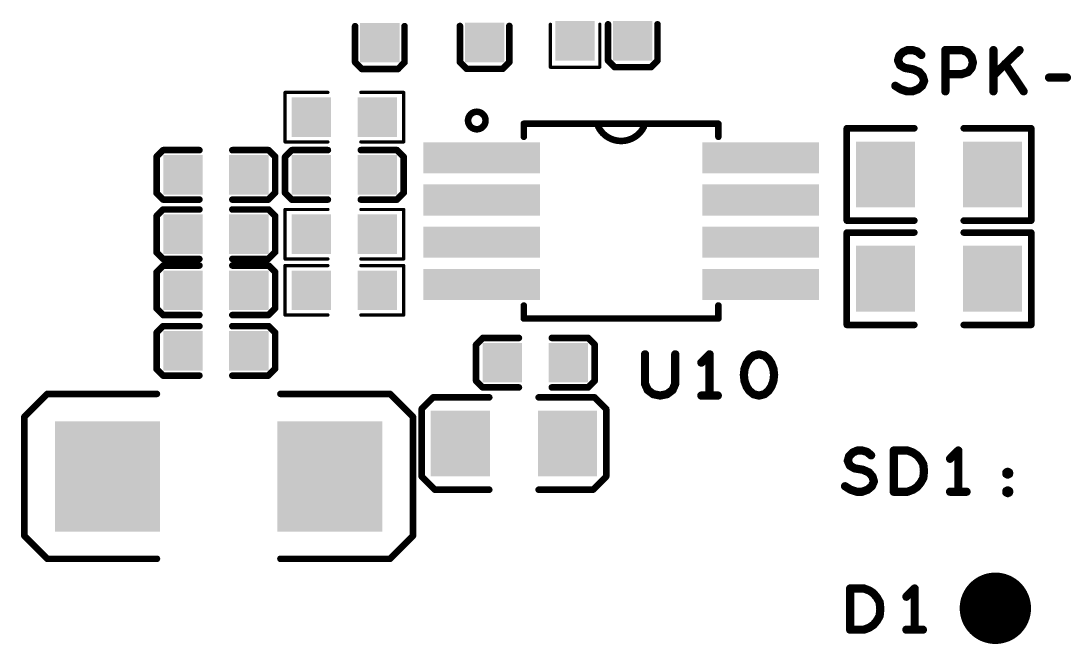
# Model space of a CAD drawing. Extents: x -11 to 101, y 2 to 100.
# Drawn here: x 59.6 to 75.79, y 48.62 to 58.22 of the extents above; entities that cross this region are included whole.
import ezdxf

# ---------------------------------------------------------------- set-up
doc = ezdxf.new("R2010")
doc.units = 0
doc.layers.get('0').update_dxf_attribs({"linetype": 'CONTINUOUS'})
doc.layers.add('SILK_TOP_ART', color=251, linetype='CONTINUOUS')
doc.layers.add('SOLDER_TOP_ART', color=18, linetype='CONTINUOUS')

# ---------------------------------------------------------------- blocks, each defined once
blk = doc.blocks.new('ROUND_219')
at = {"const_width": 0.0508}
blk.add_lwpolyline([(-0.0254, 0, 1), (0.0254, 0, 1)], format="xyb", close=True, dxfattribs=at)
blk = doc.blocks.new('ROUND_165')
at = {"const_width": 0.0635}
blk.add_lwpolyline([(-0.03175, 0, 1), (0.03175, 0, 1)], format="xyb", close=True, dxfattribs=at)
blk = doc.blocks.new('ROUND_321')
at = {"const_width": 0.0254}
blk.add_lwpolyline([(-0.0127, 0, 1), (0.0127, 0, 1)], format="xyb", close=True, dxfattribs=at)
blk = doc.blocks.new('SQUARE_333')
blk.add_solid([(0.304, 0.304), (0.304, -0.304), (-0.304, 0.304), (-0.304, -0.304)])
blk = doc.blocks.new('ROUND_338')
at = {"const_width": 0.55}
blk.add_lwpolyline([(-0.275, 0, 1), (0.275, 0, 1)], format="xyb", close=True, dxfattribs=at)
blk = doc.blocks.new('RECTANGLE_332')
blk.add_solid([(0.4564, 0.5072), (0.4564, -0.5072), (-0.4564, 0.5072), (-0.4564, -0.5072)])
blk = doc.blocks.new('RECTANGLE_358')
blk.add_solid([(0.9, 0.24), (0.9, -0.24), (-0.9, 0.24), (-0.9, -0.24)])
blk = doc.blocks.new('RECTANGLE_369')
blk.add_solid([(0.81, 0.85), (0.81, -0.85), (-0.81, 0.85), (-0.81, -0.85)])

msp = doc.modelspace()

# ---------------------------------------------------------------- linework, layer by layer
at = {"layer": 'SILK_TOP_ART'}
for points, const_width in [([(64.7528, 57.5851), (64.7528, 58.1406)], 0.1016), ([(65.5148, 58.1406), (65.5148, 57.5818)], 0.1016), ([(66.3688, 57.5883), (66.3688, 58.1438)], 0.1016), ([(67.1308, 58.1438), (67.1308, 57.585)], 0.1016), ([(67.7642, 57.5088), (67.7642, 58.1692)], 0.0508), ([(68.5262, 58.1692), (68.5262, 57.5088)], 0.0508), ([(68.6532, 58.1692), (68.6532, 57.6104)], 0.1016), ([(69.4152, 57.6104), (69.4152, 58.1692)], 0.1016), ([(73.1457, 57.6876), (73.1986, 57.7405)], 0.127), ([(73.1986, 57.7405), (73.2726, 57.7723)], 0.127), ([(73.2726, 57.7723), (73.3467, 57.7723)], 0.127), ([(73.3467, 57.7723), (73.4208, 57.7511)], 0.127), ([(73.4208, 57.7511), (73.4843, 57.6982)], 0.127), ([(73.8547, 57.1373), (73.8547, 57.7723)], 0.127), ([(73.8547, 57.7723), (74.1087, 57.7723)], 0.127), ([(74.1087, 57.7723), (74.1934, 57.7405)], 0.127), ([(74.1934, 57.7405), (74.2569, 57.6665)], 0.127), ([(74.5956, 57.1373), (74.5956, 57.7723)], 0.127), ([(74.9977, 57.7723), (74.5956, 57.3807)], 0.127), ([(66.4737, 57.4834), (66.3688, 57.5883)], 0.1016), ([(68.6532, 57.6104), (68.7548, 57.5088)], 0.1016), ([(69.3136, 57.5088), (69.4152, 57.6104)], 0.1016), ([(73.1245, 57.6135), (73.1457, 57.6876)], 0.127), ([(73.1562, 57.5395), (73.1245, 57.6135)], 0.127), ([(74.2569, 57.6665), (74.2781, 57.5818)], 0.127), ([(74.2781, 57.5818), (74.2569, 57.4971)], 0.127), ([(64.8577, 57.4802), (64.7528, 57.5851)], 0.1016), ([(65.4135, 57.4802), (64.8577, 57.4802)], 0.1016), ([(65.5148, 57.5818), (65.4135, 57.4802)], 0.1016), ([(67.0295, 57.4834), (66.4737, 57.4834)], 0.1016), ([(67.1308, 57.585), (67.0295, 57.4834)], 0.1016), ([(68.5262, 57.5088), (67.7642, 57.5088)], 0.0508), ([(68.7548, 57.5088), (69.3136, 57.5088)], 0.1016), ([(73.2303, 57.4971), (73.1562, 57.5395)], 0.127), ([(73.3573, 57.476), (73.2303, 57.4971)], 0.127), ([(73.4526, 57.4336), (73.3573, 57.476)], 0.127), ([(73.5055, 57.3701), (73.4526, 57.4336)], 0.127), ([(74.204, 57.4336), (74.1087, 57.4019)], 0.127), ([(74.2569, 57.4971), (74.204, 57.4336)], 0.127), ([(75.0612, 57.1373), (74.7755, 57.5606)], 0.127), ([(73.4949, 57.2219), (73.5267, 57.2961)], 0.127), ([(73.5267, 57.2961), (73.5055, 57.3701)], 0.127), ([(74.1087, 57.4019), (73.8547, 57.4019)], 0.127), ([(75.4528, 57.349), (75.728, 57.349)], 0.127), ([(73.0821, 57.2219), (73.1668, 57.169)], 0.127), ([(73.1668, 57.169), (73.2621, 57.1373)], 0.127), ([(73.2621, 57.1373), (73.3467, 57.1373)], 0.127), ([(73.3467, 57.1373), (73.4314, 57.169)], 0.127), ([(73.4314, 57.169), (73.4949, 57.2219)], 0.127), ([(63.6726, 57.1204), (64.333, 57.1204)], 0.0508), ([(63.6726, 56.3584), (63.6726, 57.1204)], 0.0508), ([(65.5014, 57.1204), (64.841, 57.1204)], 0.0508), ([(65.5014, 56.3584), (65.5014, 57.1204)], 0.0508), ([(67.3541, 56.4376), (67.3541, 56.6377)], 0.1016), ([(67.3541, 56.6377), (70.3543, 56.6377)], 0.1016), ([(68.5042, 56.6377), (69.2042, 56.6377)], 0.1016), ([(68.5042, 56.5877), (68.5042, 56.6377)], 0.1016), ([(69.2042, 56.6377), (69.2042, 56.5877)], 0.1016), ([(70.3543, 56.6377), (70.3543, 56.4376)], 0.1016), ([(72.334, 55.1458), (72.334, 56.5682)], 0.1016), ([(72.334, 56.5682), (73.3754, 56.5682)], 0.1016), ([(75.1788, 56.5682), (74.1374, 56.5682)], 0.1016), ([(75.1788, 55.1458), (75.1788, 56.5682)], 0.1016), ([(64.333, 56.3584), (63.6726, 56.3584)], 0.0508), ([(64.841, 56.3584), (65.5014, 56.3584)], 0.0508), ([(61.793, 56.2314), (61.6914, 56.1298)], 0.1016), ([(62.3518, 56.2314), (61.793, 56.2314)], 0.1016), ([(62.8598, 56.2314), (63.4186, 56.2314)], 0.1016), ([(63.4186, 56.2314), (63.5202, 56.1301)], 0.1016), ([(63.6726, 56.1265), (63.7775, 56.2314)], 0.1016), ([(63.7775, 56.2314), (64.333, 56.2314)], 0.1016), ([(65.3998, 56.2314), (64.841, 56.2314)], 0.1016), ([(65.5014, 56.1298), (65.3998, 56.2314)], 0.1016), ([(61.6914, 56.1298), (61.6914, 55.571)], 0.1016), ([(63.5202, 56.1301), (63.5202, 55.5743)], 0.1016), ([(63.6726, 55.5707), (63.6726, 56.1265)], 0.1016), ([(65.5014, 55.571), (65.5014, 56.1298)], 0.1016), ([(61.6914, 55.571), (61.793, 55.4694)], 0.1016), ([(63.5202, 55.5743), (63.4153, 55.4694)], 0.1016), ([(63.7742, 55.4694), (63.6726, 55.5707)], 0.1016), ([(65.3998, 55.4694), (65.5014, 55.571)], 0.1016), ([(61.793, 55.4694), (62.3518, 55.4694)], 0.1016), ([(63.4153, 55.4694), (62.8598, 55.4694)], 0.1016), ([(64.333, 55.4694), (63.7742, 55.4694)], 0.1016), ([(64.841, 55.4694), (65.3998, 55.4694)], 0.1016), ([(61.793, 55.317), (61.6914, 55.2154)], 0.1016), ([(61.6914, 55.2154), (61.6914, 54.6566)], 0.1016), ([(62.3518, 55.317), (61.793, 55.317)], 0.1016), ([(62.8598, 55.317), (63.4186, 55.317)], 0.1016), ([(63.4186, 55.317), (63.5202, 55.2157)], 0.1016), ([(63.5202, 55.2157), (63.5202, 54.6599)], 0.1016), ([(63.6726, 55.317), (63.6726, 54.555)], 0.0508), ([(64.333, 55.317), (63.6726, 55.317)], 0.0508), ([(64.841, 55.317), (65.5014, 55.317)], 0.0508), ([(65.5014, 55.317), (65.5014, 54.555)], 0.0508), ([(73.3754, 55.1458), (72.334, 55.1458)], 0.1016), ([(74.1374, 55.1458), (75.1788, 55.1458)], 0.1016), ([(72.334, 53.539), (72.334, 54.9614)], 0.1016), ([(72.334, 54.9614), (73.3754, 54.9614)], 0.1016), ([(75.1788, 54.9614), (74.1374, 54.9614)], 0.1016), ([(75.1788, 53.539), (75.1788, 54.9614)], 0.1016), ([(61.6914, 54.6566), (61.793, 54.555)], 0.1016), ([(61.793, 54.555), (62.3518, 54.555)], 0.1016), ([(63.4153, 54.555), (62.8598, 54.555)], 0.1016), ([(63.5202, 54.6599), (63.4153, 54.555)], 0.1016), ([(63.6726, 54.555), (64.333, 54.555)], 0.0508), ([(65.5014, 54.555), (64.841, 54.555)], 0.0508), ([(61.793, 54.4534), (61.6914, 54.3518)], 0.1016), ([(61.6914, 54.3518), (61.6914, 53.793)], 0.1016), ([(62.3518, 54.4534), (61.793, 54.4534)], 0.1016), ([(62.8598, 54.4534), (63.4186, 54.4534)], 0.1016), ([(63.4186, 54.4534), (63.5202, 54.3521)], 0.1016), ([(63.5202, 54.3521), (63.5202, 53.7963)], 0.1016), ([(63.6726, 54.4534), (63.6726, 53.6914)], 0.0508), ([(64.333, 54.4534), (63.6726, 54.4534)], 0.0508), ([(64.841, 54.4534), (65.5014, 54.4534)], 0.0508), ([(65.5014, 54.4534), (65.5014, 53.6914)], 0.0508), ([(61.6914, 53.793), (61.793, 53.6914)], 0.1016), ([(63.5202, 53.7963), (63.4153, 53.6914)], 0.1016), ([(67.3541, 53.8376), (67.3541, 53.6375)], 0.1016), ([(70.3543, 53.6375), (70.3543, 53.8376)], 0.1016), ([(61.793, 53.6914), (62.3518, 53.6914)], 0.1016), ([(63.4153, 53.6914), (62.8598, 53.6914)], 0.1016), ([(63.6726, 53.6914), (64.333, 53.6914)], 0.0508), ([(65.5014, 53.6914), (64.841, 53.6914)], 0.0508), ([(67.3541, 53.6375), (70.3543, 53.6375)], 0.1016), ([(61.793, 53.5202), (61.6914, 53.4186)], 0.1016), ([(61.6914, 53.4186), (61.6914, 52.8598)], 0.1016), ([(62.3518, 53.5202), (61.793, 53.5202)], 0.1016), ([(62.8598, 53.5202), (63.4186, 53.5202)], 0.1016), ([(63.4186, 53.5202), (63.5202, 53.4189)], 0.1016), ([(63.5202, 53.4189), (63.5202, 52.8631)], 0.1016), ([(73.3754, 53.539), (72.334, 53.539)], 0.1016), ([(74.1374, 53.539), (75.1788, 53.539)], 0.1016), ([(66.618, 53.2335), (66.7229, 53.3384)], 0.1016), ([(66.618, 52.6777), (66.618, 53.2335)], 0.1016), ([(66.7229, 53.3384), (67.2784, 53.3384)], 0.1016), ([(68.3452, 53.3384), (67.7864, 53.3384)], 0.1016), ([(68.4468, 53.2368), (68.3452, 53.3384)], 0.1016), ([(68.4468, 52.678), (68.4468, 53.2368)], 0.1016), ([(69.2235, 53.086), (69.2235, 52.6309)], 0.127), ([(69.6891, 52.6309), (69.6891, 53.086)], 0.127), ([(70.2183, 53.086), (70.0913, 52.959)], 0.127), ([(70.2183, 52.451), (70.2183, 53.086)], 0.127), ([(70.8956, 53.0648), (70.8321, 53.0119)], 0.127), ([(70.9803, 53.086), (70.8956, 53.0648)], 0.127), ([(71.065, 53.0648), (70.9803, 53.086)], 0.127), ([(71.1285, 53.0119), (71.065, 53.0648)], 0.127), ([(70.7898, 52.9484), (70.758, 52.8637)], 0.127), ([(70.8321, 53.0119), (70.7898, 52.9484)], 0.127), ([(71.1708, 52.9484), (71.1285, 53.0119)], 0.127), ([(71.2026, 52.8637), (71.1708, 52.9484)], 0.127), ([(61.6914, 52.8598), (61.793, 52.7582)], 0.1016), ([(61.793, 52.7582), (62.3518, 52.7582)], 0.1016), ([(63.4153, 52.7582), (62.8598, 52.7582)], 0.1016), ([(63.5202, 52.8631), (63.4153, 52.7582)], 0.1016), ([(70.758, 52.8637), (70.7475, 52.7685)], 0.127), ([(70.7475, 52.7685), (70.758, 52.6732)], 0.127), ([(71.2131, 52.7685), (71.2026, 52.8637)], 0.127), ([(71.2026, 52.6732), (71.2131, 52.7685)], 0.127), ([(66.7196, 52.5764), (66.618, 52.6777)], 0.1016), ([(67.2784, 52.5764), (66.7196, 52.5764)], 0.1016), ([(67.7864, 52.5764), (68.3452, 52.5764)], 0.1016), ([(68.3452, 52.5764), (68.4468, 52.678)], 0.1016), ([(69.2235, 52.6309), (69.2658, 52.5356)], 0.127), ([(69.6468, 52.5356), (69.6891, 52.6309)], 0.127), ([(70.758, 52.6732), (70.7898, 52.5886)], 0.127), ([(70.7898, 52.5886), (70.8321, 52.5251)], 0.127), ([(71.1285, 52.5251), (71.1708, 52.5886)], 0.127), ([(71.1708, 52.5886), (71.2026, 52.6732)], 0.127), ([(59.6518, 52.1208), (60.0074, 52.4764)], 0.1016), ([(60.0074, 52.4764), (61.6965, 52.4764)], 0.1016), ([(65.2906, 52.4764), (63.6015, 52.4764)], 0.1016), ([(65.6462, 52.1208), (65.2906, 52.4764)], 0.1016), ([(65.9576, 52.4232), (65.7798, 52.2454)], 0.1016), ([(66.8212, 52.4232), (65.9576, 52.4232)], 0.1016), ([(67.5832, 52.4232), (68.4468, 52.4232)], 0.1016), ([(68.4468, 52.4232), (68.6246, 52.2454)], 0.1016), ([(69.2658, 52.5356), (69.3505, 52.4722)], 0.127), ([(69.3505, 52.4722), (69.4563, 52.451)], 0.127), ([(69.4563, 52.451), (69.5621, 52.4722)], 0.127), ([(69.5621, 52.4722), (69.6468, 52.5356)], 0.127), ([(70.0913, 52.451), (70.3453, 52.451)], 0.127), ([(70.8321, 52.5251), (70.8956, 52.4722)], 0.127), ([(70.8956, 52.4722), (70.9803, 52.451)], 0.127), ([(70.9803, 52.451), (71.065, 52.4722)], 0.127), ([(71.065, 52.4722), (71.1285, 52.5251)], 0.127), ([(65.7798, 52.2454), (65.7798, 51.204)], 0.1016), ([(68.6246, 52.2454), (68.6246, 51.204)], 0.1016), ([(59.6518, 50.292), (59.6518, 52.1208)], 0.1016), ([(65.6462, 50.292), (65.6462, 52.1208)], 0.1016), ([(72.4239, 51.5725), (72.4979, 51.6043)], 0.127), ([(72.4979, 51.6043), (72.572, 51.6043)], 0.127), ([(72.572, 51.6043), (72.6461, 51.5831)], 0.127), ([(73.0589, 50.9693), (73.0589, 51.6043)], 0.127), ([(73.0589, 51.6043), (73.2705, 51.6043)], 0.127), ([(73.2705, 51.6043), (73.3552, 51.5725)], 0.127), ([(74.0537, 51.6043), (73.9267, 51.4773)], 0.127), ([(74.0537, 50.9693), (74.0537, 51.6043)], 0.127), ([(72.3498, 51.4455), (72.371, 51.5196)], 0.127), ([(72.3815, 51.3715), (72.3498, 51.4455)], 0.127), ([(72.371, 51.5196), (72.4239, 51.5725)], 0.127), ([(72.6461, 51.5831), (72.7096, 51.5302)], 0.127), ([(73.3552, 51.5725), (73.4187, 51.5302)], 0.127), ([(73.4187, 51.5302), (73.4716, 51.4667)], 0.127), ([(73.4716, 51.4667), (73.514, 51.3926)], 0.127), ([(72.4556, 51.3291), (72.3815, 51.3715)], 0.127), ([(72.5826, 51.308), (72.4556, 51.3291)], 0.127), ([(72.6779, 51.2656), (72.5826, 51.308)], 0.127), ([(72.7308, 51.2021), (72.6779, 51.2656)], 0.127), ([(73.514, 51.3926), (73.5245, 51.2868)], 0.127), ([(73.5245, 51.2868), (73.514, 51.181)], 0.127), ([(74.7945, 51.2656), (74.8157, 51.2762)], 0.127), ([(74.7945, 51.2445), (74.7945, 51.2656)], 0.127), ([(74.8157, 51.2762), (74.8369, 51.2656)], 0.127), ([(74.8369, 51.2656), (74.8369, 51.2445)], 0.127), ([(65.7798, 51.204), (65.983, 51.0008)], 0.1016), ([(68.6246, 51.204), (68.4214, 51.0008)], 0.1016), ([(72.7202, 51.0539), (72.752, 51.1281)], 0.127), ([(72.752, 51.1281), (72.7308, 51.2021)], 0.127), ([(73.4716, 51.1069), (73.4187, 51.0434)], 0.127), ([(73.514, 51.181), (73.4716, 51.1069)], 0.127), ([(74.8157, 51.2339), (74.7945, 51.2445)], 0.127), ([(74.8369, 51.2445), (74.8157, 51.2339)], 0.127), ([(65.983, 51.0008), (66.8212, 51.0008)], 0.1016), ([(68.4214, 51.0008), (67.5832, 51.0008)], 0.1016), ([(72.3074, 51.0539), (72.3921, 51.001)], 0.127), ([(72.3921, 51.001), (72.4874, 50.9693)], 0.127), ([(72.4874, 50.9693), (72.572, 50.9693)], 0.127), ([(72.572, 50.9693), (72.6567, 51.001)], 0.127), ([(72.6567, 51.001), (72.7202, 51.0539)], 0.127), ([(73.2705, 50.9693), (73.0589, 50.9693)], 0.127), ([(73.3552, 51.001), (73.2705, 50.9693)], 0.127), ([(73.4187, 51.0434), (73.3552, 51.001)], 0.127), ([(73.9267, 50.9693), (74.1807, 50.9693)], 0.127), ([(74.7945, 50.9799), (74.8157, 50.9905)], 0.127), ([(74.7945, 50.9587), (74.7945, 50.9799)], 0.127), ([(74.8157, 50.9481), (74.7945, 50.9587)], 0.127), ([(74.8157, 50.9905), (74.8369, 50.9799)], 0.127), ([(74.8369, 50.9587), (74.8157, 50.9481)], 0.127), ([(74.8369, 50.9799), (74.8369, 50.9587)], 0.127), ([(60.0074, 49.9364), (59.6518, 50.292)], 0.1016), ([(65.2906, 49.9364), (65.6462, 50.292)], 0.1016), ([(61.6965, 49.9364), (60.0074, 49.9364)], 0.1016), ([(63.6015, 49.9364), (65.2906, 49.9364)], 0.1016), ([(72.3858, 48.8442), (72.3858, 49.4792)], 0.127), ([(72.3858, 49.4792), (72.5974, 49.4792)], 0.127), ([(72.5974, 49.4792), (72.6821, 49.4474)], 0.127), ([(72.6821, 49.4474), (72.7456, 49.4051)], 0.127), ([(72.7456, 49.4051), (72.7985, 49.3416)], 0.127), ([(72.7985, 49.3416), (72.8409, 49.2675)], 0.127), ([(73.3806, 49.4792), (73.2536, 49.3522)], 0.127), ([(73.3806, 48.8442), (73.3806, 49.4792)], 0.127), ([(72.8409, 49.2675), (72.8514, 49.1617)], 0.127), ([(72.8514, 49.1617), (72.8409, 49.0559)], 0.127), ([(72.8409, 49.0559), (72.7985, 48.9818)], 0.127), ([(72.5974, 48.8442), (72.3858, 48.8442)], 0.127), ([(72.6821, 48.8759), (72.5974, 48.8442)], 0.127), ([(72.7456, 48.9183), (72.6821, 48.8759)], 0.127), ([(72.7985, 48.9818), (72.7456, 48.9183)], 0.127), ([(73.2536, 48.8442), (73.5076, 48.8442)], 0.127)]:
    msp.add_lwpolyline(points, dxfattribs=dict(at, const_width=const_width))
at = {"layer": 'SILK_TOP_ART', "const_width": 0.1016}
msp.add_lwpolyline([(66.49452, 56.68751, 1), (66.7638, 56.68751, 1)], format="xyb", close=True, dxfattribs=at)
msp.add_lwpolyline([(68.5042, 56.5877, 0.6144481), (69.2042, 56.5877)], format="xyb", dxfattribs=at)

# ---------------------------------------------------------------- block references
at = {"layer": 'SILK_TOP_ART'}
for name, p in [('ROUND_219', (64.7528, 58.1406)), ('ROUND_219', (65.5148, 58.1406)), ('ROUND_219', (66.3688, 58.1438)), ('ROUND_219', (67.1308, 58.1438)), ('ROUND_321', (67.7642, 58.1692)), ('ROUND_321', (68.5262, 58.1692)), ('ROUND_219', (68.6532, 58.1692)), ('ROUND_219', (69.4152, 58.1692)), ('ROUND_165', (73.1986, 57.7405)), ('ROUND_165', (73.2726, 57.7723)), ('ROUND_165', (73.3467, 57.7723)), ('ROUND_165', (73.4208, 57.7511)), ('ROUND_165', (73.8547, 57.7723)), ('ROUND_165', (74.1087, 57.7723)), ('ROUND_165', (74.1934, 57.7405)), ('ROUND_165', (74.5956, 57.7723)), ('ROUND_165', (74.9977, 57.7723)), ('ROUND_219', (66.3688, 57.5883)), ('ROUND_219', (66.3688, 57.5883)), ('ROUND_219', (68.6532, 57.6104)), ('ROUND_219', (68.6532, 57.6104)), ('ROUND_219', (69.4152, 57.6104)), ('ROUND_219', (69.4152, 57.6104)), ('ROUND_165', (73.1245, 57.6135)), ('ROUND_165', (73.1457, 57.6876)), ('ROUND_165', (73.4843, 57.6982)), ('ROUND_165', (74.2569, 57.6665)), ('ROUND_165', (74.2781, 57.5818)), ('ROUND_219', (64.7528, 57.5851)), ('ROUND_219', (64.7528, 57.5851)), ('ROUND_219', (64.8577, 57.4802)), ('ROUND_219', (64.8577, 57.4802)), ('ROUND_219', (65.4135, 57.4802)), ('ROUND_219', (65.4135, 57.4802)), ('ROUND_219', (65.5148, 57.5818)), ('ROUND_219', (65.5148, 57.5818)), ('ROUND_219', (66.4737, 57.4834)), ('ROUND_219', (66.4737, 57.4834)), ('ROUND_219', (67.0295, 57.4834)), ('ROUND_219', (67.0295, 57.4834)), ('ROUND_219', (67.1308, 57.585)), ('ROUND_219', (67.1308, 57.585)), ('ROUND_321', (67.7642, 57.5088)), ('ROUND_321', (67.7642, 57.5088)), ('ROUND_321', (68.5262, 57.5088)), ('ROUND_321', (68.5262, 57.5088)), ('ROUND_219', (68.7548, 57.5088)), ('ROUND_219', (68.7548, 57.5088)), ('ROUND_219', (69.3136, 57.5088)), ('ROUND_219', (69.3136, 57.5088)), ('ROUND_165', (73.1562, 57.5395)), ('ROUND_165', (73.2303, 57.4971)), ('ROUND_165', (73.3573, 57.476)), ('ROUND_165', (73.4526, 57.4336)), ('ROUND_165', (74.204, 57.4336)), ('ROUND_165', (74.2569, 57.4971)), ('ROUND_165', (74.7755, 57.5606)), ('ROUND_165', (73.5055, 57.3701)), ('ROUND_165', (73.5267, 57.2961)), ('ROUND_165', (73.8547, 57.4019)), ('ROUND_165', (74.1087, 57.4019)), ('ROUND_165', (74.5956, 57.3807)), ('ROUND_165', (75.4528, 57.349)), ('ROUND_165', (75.728, 57.349)), ('ROUND_165', (73.0821, 57.2219)), ('ROUND_165', (73.1668, 57.169)), ('ROUND_165', (73.2621, 57.1373)), ('ROUND_165', (73.3467, 57.1373)), ('ROUND_165', (73.4314, 57.169)), ('ROUND_165', (73.4949, 57.2219)), ('ROUND_165', (73.8547, 57.1373)), ('ROUND_165', (74.5956, 57.1373)), ('ROUND_165', (75.0612, 57.1373)), ('ROUND_321', (63.6726, 57.1204)), ('ROUND_321', (63.6726, 57.1204)), ('ROUND_321', (64.333, 57.1204)), ('ROUND_321', (64.841, 57.1204)), ('ROUND_321', (65.5014, 57.1204)), ('ROUND_321', (65.5014, 57.1204)), ('ROUND_219', (67.3541, 56.6377)), ('ROUND_219', (67.3541, 56.6377)), ('ROUND_219', (68.5042, 56.6377)), ('ROUND_219', (68.5042, 56.6377)), ('ROUND_219', (69.2042, 56.6377)), ('ROUND_219', (69.2042, 56.6377)), ('ROUND_219', (70.3543, 56.6377)), ('ROUND_219', (70.3543, 56.6377)), ('ROUND_219', (68.5042, 56.5877)), ('ROUND_219', (68.5042, 56.5877)), ('ROUND_219', (69.2042, 56.5877)), ('ROUND_219', (69.2042, 56.5877)), ('ROUND_219', (72.334, 56.5682)), ('ROUND_219', (72.334, 56.5682)), ('ROUND_219', (73.3754, 56.5682)), ('ROUND_219', (74.1374, 56.5682)), ('ROUND_219', (75.1788, 56.5682)), ('ROUND_219', (75.1788, 56.5682)), ('ROUND_321', (63.6726, 56.3584)), ('ROUND_321', (63.6726, 56.3584)), ('ROUND_321', (64.333, 56.3584)), ('ROUND_321', (64.841, 56.3584)), ('ROUND_321', (65.5014, 56.3584)), ('ROUND_321', (65.5014, 56.3584)), ('ROUND_219', (67.3541, 56.4376)), ('ROUND_219', (70.3543, 56.4376)), ('ROUND_219', (61.793, 56.2314)), ('ROUND_219', (61.793, 56.2314)), ('ROUND_219', (62.3518, 56.2314)), ('ROUND_219', (62.8598, 56.2314)), ('ROUND_219', (63.4186, 56.2314)), ('ROUND_219', (63.4186, 56.2314)), ('ROUND_219', (63.7775, 56.2314)), ('ROUND_219', (63.7775, 56.2314)), ('ROUND_219', (64.333, 56.2314)), ('ROUND_219', (64.841, 56.2314)), ('ROUND_219', (65.3998, 56.2314)), ('ROUND_219', (65.3998, 56.2314)), ('ROUND_219', (61.6914, 56.1298)), ('ROUND_219', (61.6914, 56.1298)), ('ROUND_219', (63.5202, 56.1301)), ('ROUND_219', (63.5202, 56.1301)), ('ROUND_219', (63.6726, 56.1265)), ('ROUND_219', (63.6726, 56.1265)), ('ROUND_219', (65.5014, 56.1298)), ('ROUND_219', (65.5014, 56.1298)), ('ROUND_219', (61.6914, 55.571)), ('ROUND_219', (61.6914, 55.571)), ('ROUND_219', (63.5202, 55.5743)), ('ROUND_219', (63.5202, 55.5743)), ('ROUND_219', (63.6726, 55.5707)), ('ROUND_219', (63.6726, 55.5707)), ('ROUND_219', (65.5014, 55.571)), ('ROUND_219', (65.5014, 55.571)), ('ROUND_219', (61.793, 55.4694)), ('ROUND_219', (61.793, 55.4694)), ('ROUND_219', (62.3518, 55.4694)), ('ROUND_219', (62.8598, 55.4694)), ('ROUND_219', (63.4153, 55.4694)), ('ROUND_219', (63.4153, 55.4694)), ('ROUND_219', (63.7742, 55.4694)), ('ROUND_219', (63.7742, 55.4694)), ('ROUND_219', (64.333, 55.4694)), ('ROUND_219', (64.841, 55.4694)), ('ROUND_219', (65.3998, 55.4694)), ('ROUND_219', (65.3998, 55.4694)), ('ROUND_219', (61.6914, 55.2154)), ('ROUND_219', (61.6914, 55.2154)), ('ROUND_219', (61.793, 55.317)), ('ROUND_219', (61.793, 55.317)), ('ROUND_219', (62.3518, 55.317)), ('ROUND_219', (62.8598, 55.317)), ('ROUND_219', (63.4186, 55.317)), ('ROUND_219', (63.4186, 55.317)), ('ROUND_219', (63.5202, 55.2157)), ('ROUND_219', (63.5202, 55.2157)), ('ROUND_321', (63.6726, 55.317)), ('ROUND_321', (63.6726, 55.317)), ('ROUND_321', (64.333, 55.317)), ('ROUND_321', (64.841, 55.317)), ('ROUND_321', (65.5014, 55.317)), ('ROUND_321', (65.5014, 55.317)), ('ROUND_219', (72.334, 55.1458)), ('ROUND_219', (72.334, 55.1458)), ('ROUND_219', (73.3754, 55.1458)), ('ROUND_219', (74.1374, 55.1458)), ('ROUND_219', (75.1788, 55.1458)), ('ROUND_219', (75.1788, 55.1458)), ('ROUND_219', (72.334, 54.9614)), ('ROUND_219', (72.334, 54.9614)), ('ROUND_219', (73.3754, 54.9614)), ('ROUND_219', (74.1374, 54.9614)), ('ROUND_219', (75.1788, 54.9614)), ('ROUND_219', (75.1788, 54.9614)), ('ROUND_219', (61.6914, 54.6566)), ('ROUND_219', (61.6914, 54.6566)), ('ROUND_219', (61.793, 54.555)), ('ROUND_219', (61.793, 54.555)), ('ROUND_219', (62.3518, 54.555)), ('ROUND_219', (62.8598, 54.555)), ('ROUND_219', (63.4153, 54.555)), ('ROUND_219', (63.4153, 54.555)), ('ROUND_219', (63.5202, 54.6599)), ('ROUND_219', (63.5202, 54.6599)), ('ROUND_321', (63.6726, 54.555)), ('ROUND_321', (63.6726, 54.555)), ('ROUND_321', (64.333, 54.555)), ('ROUND_321', (64.841, 54.555)), ('ROUND_321', (65.5014, 54.555)), ('ROUND_321', (65.5014, 54.555)), ('ROUND_219', (61.6914, 54.3518)), ('ROUND_219', (61.6914, 54.3518)), ('ROUND_219', (61.793, 54.4534)), ('ROUND_219', (61.793, 54.4534)), ('ROUND_219', (62.3518, 54.4534)), ('ROUND_219', (62.8598, 54.4534)), ('ROUND_219', (63.4186, 54.4534)), ('ROUND_219', (63.4186, 54.4534)), ('ROUND_219', (63.5202, 54.3521)), ('ROUND_219', (63.5202, 54.3521)), ('ROUND_321', (63.6726, 54.4534)), ('ROUND_321', (63.6726, 54.4534)), ('ROUND_321', (64.333, 54.4534)), ('ROUND_321', (64.841, 54.4534)), ('ROUND_321', (65.5014, 54.4534)), ('ROUND_321', (65.5014, 54.4534)), ('ROUND_219', (61.6914, 53.793)), ('ROUND_219', (61.6914, 53.793)), ('ROUND_219', (63.5202, 53.7963)), ('ROUND_219', (63.5202, 53.7963)), ('ROUND_219', (67.3541, 53.8376)), ('ROUND_219', (70.3543, 53.8376)), ('ROUND_219', (61.793, 53.6914)), ('ROUND_219', (61.793, 53.6914)), ('ROUND_219', (62.3518, 53.6914)), ('ROUND_219', (62.8598, 53.6914)), ('ROUND_219', (63.4153, 53.6914)), ('ROUND_219', (63.4153, 53.6914)), ('ROUND_321', (63.6726, 53.6914)), ('ROUND_321', (63.6726, 53.6914)), ('ROUND_321', (64.333, 53.6914)), ('ROUND_321', (64.841, 53.6914)), ('ROUND_321', (65.5014, 53.6914)), ('ROUND_321', (65.5014, 53.6914)), ('ROUND_219', (67.3541, 53.6375)), ('ROUND_219', (67.3541, 53.6375)), ('ROUND_219', (70.3543, 53.6375)), ('ROUND_219', (70.3543, 53.6375)), ('ROUND_219', (61.6914, 53.4186)), ('ROUND_219', (61.6914, 53.4186)), ('ROUND_219', (61.793, 53.5202)), ('ROUND_219', (61.793, 53.5202)), ('ROUND_219', (62.3518, 53.5202)), ('ROUND_219', (62.8598, 53.5202)), ('ROUND_219', (63.4186, 53.5202)), ('ROUND_219', (63.4186, 53.5202)), ('ROUND_219', (63.5202, 53.4189)), ('ROUND_219', (63.5202, 53.4189)), ('ROUND_219', (72.334, 53.539)), ('ROUND_219', (72.334, 53.539)), ('ROUND_219', (73.3754, 53.539)), ('ROUND_219', (74.1374, 53.539)), ('ROUND_219', (75.1788, 53.539)), ('ROUND_219', (75.1788, 53.539)), ('ROUND_219', (66.618, 53.2335)), ('ROUND_219', (66.618, 53.2335)), ('ROUND_219', (66.7229, 53.3384)), ('ROUND_219', (66.7229, 53.3384)), ('ROUND_219', (67.2784, 53.3384)), ('ROUND_219', (67.7864, 53.3384)), ('ROUND_219', (68.3452, 53.3384)), ('ROUND_219', (68.3452, 53.3384)), ('ROUND_219', (68.4468, 53.2368)), ('ROUND_219', (68.4468, 53.2368)), ('ROUND_165', (69.2235, 53.086)), ('ROUND_165', (69.6891, 53.086)), ('ROUND_165', (70.2183, 53.086)), ('ROUND_165', (70.8956, 53.0648)), ('ROUND_165', (70.9803, 53.086)), ('ROUND_165', (70.9803, 53.086)), ('ROUND_165', (71.065, 53.0648)), ('ROUND_165', (70.0913, 52.959)), ('ROUND_165', (70.7898, 52.9484)), ('ROUND_165', (70.8321, 53.0119)), ('ROUND_165', (71.1285, 53.0119)), ('ROUND_165', (71.1708, 52.9484)), ('ROUND_219', (61.6914, 52.8598)), ('ROUND_219', (61.6914, 52.8598)), ('ROUND_219', (61.793, 52.7582)), ('ROUND_219', (61.793, 52.7582)), ('ROUND_219', (62.3518, 52.7582)), ('ROUND_219', (62.8598, 52.7582)), ('ROUND_219', (63.4153, 52.7582)), ('ROUND_219', (63.4153, 52.7582)), ('ROUND_219', (63.5202, 52.8631)), ('ROUND_219', (63.5202, 52.8631)), ('ROUND_165', (70.7475, 52.7685)), ('ROUND_165', (70.758, 52.8637)), ('ROUND_165', (71.2026, 52.8637)), ('ROUND_165', (71.2131, 52.7685)), ('ROUND_219', (66.618, 52.6777)), ('ROUND_219', (66.618, 52.6777)), ('ROUND_219', (66.7196, 52.5764)), ('ROUND_219', (66.7196, 52.5764)), ('ROUND_219', (67.2784, 52.5764)), ('ROUND_219', (67.7864, 52.5764)), ('ROUND_219', (68.3452, 52.5764)), ('ROUND_219', (68.3452, 52.5764)), ('ROUND_219', (68.4468, 52.678)), ('ROUND_219', (68.4468, 52.678)), ('ROUND_165', (69.2235, 52.6309)), ('ROUND_165', (69.6891, 52.6309)), ('ROUND_165', (70.758, 52.6732)), ('ROUND_165', (70.7898, 52.5886)), ('ROUND_165', (71.1708, 52.5886)), ('ROUND_165', (71.2026, 52.6732)), ('ROUND_219', (60.0074, 52.4764)), ('ROUND_219', (60.0074, 52.4764)), ('ROUND_219', (61.6965, 52.4764)), ('ROUND_219', (63.6015, 52.4764)), ('ROUND_219', (65.2906, 52.4764)), ('ROUND_219', (65.2906, 52.4764)), ('ROUND_219', (65.9576, 52.4232)), ('ROUND_219', (65.9576, 52.4232)), ('ROUND_219', (66.8212, 52.4232)), ('ROUND_219', (67.5832, 52.4232)), ('ROUND_219', (68.4468, 52.4232)), ('ROUND_219', (68.4468, 52.4232)), ('ROUND_165', (69.2658, 52.5356)), ('ROUND_165', (69.3505, 52.4722)), ('ROUND_165', (69.4563, 52.451)), ('ROUND_165', (69.5621, 52.4722)), ('ROUND_165', (69.6468, 52.5356)), ('ROUND_165', (70.0913, 52.451)), ('ROUND_165', (70.2183, 52.451)), ('ROUND_165', (70.3453, 52.451)), ('ROUND_165', (70.8321, 52.5251)), ('ROUND_165', (70.8956, 52.4722)), ('ROUND_165', (70.9803, 52.451)), ('ROUND_165', (71.065, 52.4722)), ('ROUND_165', (71.1285, 52.5251)), ('ROUND_219', (65.7798, 52.2454)), ('ROUND_219', (65.7798, 52.2454)), ('ROUND_219', (68.6246, 52.2454)), ('ROUND_219', (68.6246, 52.2454)), ('ROUND_219', (59.6518, 52.1208)), ('ROUND_219', (59.6518, 52.1208)), ('ROUND_219', (65.6462, 52.1208)), ('ROUND_219', (65.6462, 52.1208)), ('ROUND_165', (72.4979, 51.6043)), ('ROUND_165', (72.572, 51.6043)), ('ROUND_165', (73.0589, 51.6043)), ('ROUND_165', (73.2705, 51.6043)), ('ROUND_165', (74.0537, 51.6043)), ('ROUND_165', (72.3498, 51.4455)), ('ROUND_165', (72.371, 51.5196)), ('ROUND_165', (72.4239, 51.5725)), ('ROUND_165', (72.6461, 51.5831)), ('ROUND_165', (72.7096, 51.5302)), ('ROUND_165', (73.3552, 51.5725)), ('ROUND_165', (73.4187, 51.5302)), ('ROUND_165', (73.4716, 51.4667)), ('ROUND_165', (73.9267, 51.4773)), ('ROUND_165', (72.3815, 51.3715)), ('ROUND_165', (72.4556, 51.3291)), ('ROUND_165', (72.5826, 51.308)), ('ROUND_165', (72.6779, 51.2656)), ('ROUND_165', (73.514, 51.3926)), ('ROUND_165', (73.5245, 51.2868)), ('ROUND_165', (74.7945, 51.2656)), ('ROUND_165', (74.8157, 51.2762)), ('ROUND_165', (74.8369, 51.2656)), ('ROUND_219', (65.7798, 51.204)), ('ROUND_219', (65.7798, 51.204)), ('ROUND_219', (68.6246, 51.204)), ('ROUND_219', (68.6246, 51.204)), ('ROUND_165', (72.7308, 51.2021)), ('ROUND_165', (72.752, 51.1281)), ('ROUND_165', (73.4716, 51.1069)), ('ROUND_165', (73.514, 51.181)), ('ROUND_165', (74.7945, 51.2445)), ('ROUND_165', (74.8157, 51.2339)), ('ROUND_165', (74.8157, 51.2339)), ('ROUND_165', (74.8369, 51.2445)), ('ROUND_219', (65.983, 51.0008)), ('ROUND_219', (65.983, 51.0008)), ('ROUND_219', (66.8212, 51.0008)), ('ROUND_219', (67.5832, 51.0008)), ('ROUND_219', (68.4214, 51.0008)), ('ROUND_219', (68.4214, 51.0008)), ('ROUND_165', (72.3074, 51.0539)), ('ROUND_165', (72.3921, 51.001)), ('ROUND_165', (72.4874, 50.9693)), ('ROUND_165', (72.572, 50.9693)), ('ROUND_165', (72.6567, 51.001)), ('ROUND_165', (72.7202, 51.0539)), ('ROUND_165', (73.0589, 50.9693)), ('ROUND_165', (73.0589, 50.9693)), ('ROUND_165', (73.2705, 50.9693)), ('ROUND_165', (73.3552, 51.001)), ('ROUND_165', (73.4187, 51.0434)), ('ROUND_165', (73.9267, 50.9693)), ('ROUND_165', (74.0537, 50.9693)), ('ROUND_165', (74.1807, 50.9693)), ('ROUND_165', (74.7945, 50.9799)), ('ROUND_165', (74.7945, 50.9587)), ('ROUND_165', (74.8157, 50.9905)), ('ROUND_165', (74.8157, 50.9481)), ('ROUND_165', (74.8157, 50.9481)), ('ROUND_165', (74.8369, 50.9799)), ('ROUND_165', (74.8369, 50.9587)), ('ROUND_219', (59.6518, 50.292)), ('ROUND_219', (59.6518, 50.292)), ('ROUND_219', (65.6462, 50.292)), ('ROUND_219', (65.6462, 50.292)), ('ROUND_219', (60.0074, 49.9364)), ('ROUND_219', (60.0074, 49.9364)), ('ROUND_219', (61.6965, 49.9364)), ('ROUND_219', (63.6015, 49.9364)), ('ROUND_219', (65.2906, 49.9364)), ('ROUND_219', (65.2906, 49.9364)), ('ROUND_165', (72.3858, 49.4792)), ('ROUND_165', (72.5974, 49.4792)), ('ROUND_165', (72.6821, 49.4474)), ('ROUND_165', (72.7456, 49.4051)), ('ROUND_165', (72.7985, 49.3416)), ('ROUND_165', (73.2536, 49.3522)), ('ROUND_165', (73.3806, 49.4792)), ('ROUND_165', (72.8409, 49.2675)), ('ROUND_165', (72.8514, 49.1617)), ('ROUND_165', (72.8409, 49.0559)), ('ROUND_165', (72.3858, 48.8442)), ('ROUND_165', (72.3858, 48.8442)), ('ROUND_165', (72.5974, 48.8442)), ('ROUND_165', (72.6821, 48.8759)), ('ROUND_165', (72.7456, 48.9183)), ('ROUND_165', (72.7985, 48.9818)), ('ROUND_165', (73.2536, 48.8442)), ('ROUND_165', (73.3806, 48.8442)), ('ROUND_165', (73.5076, 48.8442))]:
    msp.add_blockref(name, p, dxfattribs=at)
at = {"layer": 'SOLDER_TOP_ART'}
for name, p in [('SQUARE_333', (65.1338, 57.8866)), ('SQUARE_333', (66.7498, 57.8898)), ('SQUARE_333', (68.1452, 57.9152)), ('SQUARE_333', (69.0342, 57.9152)), ('SQUARE_333', (64.079, 56.7394)), ('SQUARE_333', (65.095, 56.7394)), ('RECTANGLE_358', (66.7041, 56.1127)), ('RECTANGLE_358', (71.0043, 56.1127)), ('RECTANGLE_332', (72.9309, 55.857)), ('RECTANGLE_332', (74.5819, 55.857)), ('SQUARE_333', (62.0978, 55.8504)), ('SQUARE_333', (63.1138, 55.8504)), ('SQUARE_333', (64.079, 55.8504)), ('SQUARE_333', (65.095, 55.8504)), ('RECTANGLE_358', (66.7041, 55.4627)), ('RECTANGLE_358', (71.0043, 55.4627)), ('SQUARE_333', (62.0978, 54.936)), ('SQUARE_333', (63.1138, 54.936)), ('SQUARE_333', (64.079, 54.936)), ('SQUARE_333', (65.095, 54.936)), ('RECTANGLE_358', (66.7041, 54.8125)), ('RECTANGLE_358', (71.0043, 54.8125)), ('RECTANGLE_332', (72.9309, 54.2502)), ('RECTANGLE_332', (74.5819, 54.2502)), ('RECTANGLE_358', (66.7041, 54.1625)), ('RECTANGLE_358', (71.0043, 54.1625)), ('SQUARE_333', (62.0978, 54.0724)), ('SQUARE_333', (63.1138, 54.0724)), ('SQUARE_333', (64.079, 54.0724)), ('SQUARE_333', (65.095, 54.0724)), ('SQUARE_333', (62.0978, 53.1392)), ('SQUARE_333', (63.1138, 53.1392)), ('SQUARE_333', (67.0244, 52.9574)), ('SQUARE_333', (68.0404, 52.9574)), ('RECTANGLE_332', (66.3767, 51.712)), ('RECTANGLE_332', (68.0277, 51.712)), ('RECTANGLE_369', (60.9345, 51.2064)), ('RECTANGLE_369', (64.3635, 51.2064)), ('ROUND_338', (74.6252, 49.1744))]:
    msp.add_blockref(name, p, dxfattribs=at)

doc.saveas('drawing.dxf')
